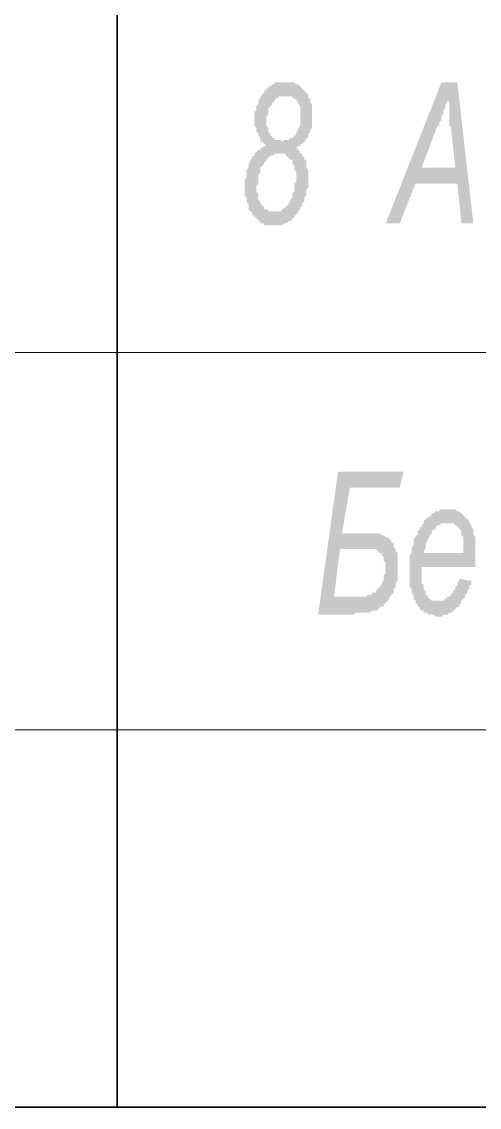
# Model space of a CAD drawing. Header units: millimetres. Extents: x 1372 to 666090, y 1285 to 31551.
# Drawn here: x 530264 to 531224, y 22615 to 24894 of the extents above; entities that cross this region are included whole.
import ezdxf

# ---------------------------------------------------------------- set-up
doc = ezdxf.new("R2010")
doc.units = ezdxf.units.MM
doc.layers.add('PDF _0', color=7, linetype='Continuous')
doc.layers.add('PDF _75-АЗ Штамп', color=7, linetype='Continuous')

msp = doc.modelspace()

# ---------------------------------------------------------------- hatches: boundary and pattern name
at = {"layer": 'PDF _75-АЗ Штамп', "transparency": 33554559}
h = msp.add_hatch(color=256, dxfattribs=at)
h.paths.add_polyline_path([(530777.5, 24633.6), (530773.3, 24637.7), (530773.3, 24637.7), (530769.2, 24641.9), (530765, 24641.9), (530765, 24646.1), (530765, 24650.2), (530760.8, 24654.4), (530760.8, 24654.4), (530760.8, 24658.6), (530756.6, 24662.8), (530756.6, 24662.8), (530756.6, 24666.9), (530756.6, 24671.1), (530752.5, 24675.3), (530752.5, 24679.4), (530752.5, 24683.6), (530752.5, 24687.8), (530752.5, 24691.9), (530752.5, 24696.1), (530752.5, 24700.3), (530752.5, 24704.5), (530756.6, 24708.6), (530756.6, 24712.8), (530756.6, 24712.8), (530756.6, 24717), (530760.8, 24721.1), (530760.8, 24725.3), (530760.8, 24729.5), (530765, 24733.7), (530765, 24737.8), (530765, 24737.8), (530769.2, 24742), (530769.2, 24742), (530773.3, 24746.2), (530773.3, 24750.3), (530777.5, 24750.3), (530777.5, 24754.5), (530781.7, 24754.5), (530781.7, 24758.7), (530785.8, 24758.7), (530790, 24762.9), (530790, 24762.9), (530794.2, 24762.9), (530794.2, 24767), (530798.4, 24767), (530802.5, 24767), (530802.5, 24767), (530806.7, 24767), (530810.9, 24767), (530815, 24767), (530815, 24767), (530819.2, 24767), (530823.4, 24767), (530827.6, 24767), (530827.6, 24767), (530831.7, 24767), (530835.9, 24767), (530835.9, 24767), (530840.1, 24762.9), (530844.2, 24762.9), (530844.2, 24762.9), (530848.4, 24758.7), (530848.4, 24758.7), (530852.6, 24754.5), (530852.6, 24754.5), (530856.8, 24750.3), (530856.8, 24750.3), (530860.9, 24746.2), (530860.9, 24746.2), (530865.1, 24742), (530865.1, 24737.8), (530865.1, 24733.7), (530869.3, 24733.7), (530869.3, 24729.5), (530869.3, 24725.3), (530873.4, 24721.1), (530873.4, 24717), (530873.4, 24712.8), (530873.4, 24708.6), (530873.4, 24704.5), (530873.4, 24700.3), (530873.4, 24696.1), (530873.4, 24696.1), (530873.4, 24691.9), (530873.4, 24687.8), (530873.4, 24683.6), (530873.4, 24679.4), (530873.4, 24675.3), (530873.4, 24671.1), (530869.3, 24666.9), (530869.3, 24666.9), (530869.3, 24662.8), (530865.1, 24658.6), (530865.1, 24658.6), (530865.1, 24654.4), (530865.1, 24650.2), (530860.9, 24650.2), (530860.9, 24646.1), (530856.8, 24641.9), (530856.8, 24641.9), (530852.6, 24637.7), (530848.4, 24637.7), (530848.4, 24633.6), (530844.2, 24633.6), (530840.1, 24629.4), (530840.1, 24629.4), (530844.2, 24625.2), (530844.2, 24625.2), (530848.4, 24621), (530848.4, 24616.9), (530852.6, 24616.9), (530852.6, 24612.7), (530856.8, 24608.5), (530856.8, 24608.5), (530856.8, 24604.4), (530860.9, 24604.4), (530860.9, 24600.2), (530860.9, 24596), (530860.9, 24591.8), (530860.9, 24587.7), (530865.1, 24583.5), (530865.1, 24579.3), (530865.1, 24575.2), (530865.1, 24571), (530865.1, 24566.8), (530865.1, 24562.6), (530865.1, 24558.5), (530865.1, 24554.3), (530865.1, 24550.1), (530865.1, 24546), (530860.9, 24541.8), (530860.9, 24541.8), (530860.9, 24537.6), (530860.9, 24533.4), (530860.9, 24529.3), (530856.8, 24525.1), (530856.8, 24520.9), (530856.8, 24516.8), (530852.6, 24512.6), (530852.6, 24512.6), (530852.6, 24508.4), (530848.4, 24504.2), (530848.4, 24500.1), (530844.2, 24495.9), (530844.2, 24495.9), (530844.2, 24491.7), (530840.1, 24491.7), (530840.1, 24487.6), (530835.9, 24487.6), (530835.9, 24483.4), (530831.7, 24479.2), (530831.7, 24479.2), (530827.6, 24475), (530823.4, 24475), (530823.4, 24475), (530819.2, 24470.9), (530819.2, 24470.9), (530815, 24470.9), (530810.9, 24466.7), (530810.9, 24466.7), (530806.7, 24466.7), (530802.5, 24466.7), (530802.5, 24466.7), (530798.4, 24466.7), (530794.2, 24466.7), (530794.2, 24466.7), (530790, 24466.7), (530785.8, 24466.7), (530781.7, 24466.7), (530781.7, 24466.7), (530777.5, 24466.7), (530773.3, 24466.7), (530773.3, 24470.9), (530769.2, 24470.9), (530765, 24470.9), (530765, 24475), (530760.8, 24475), (530760.8, 24479.2), (530756.6, 24479.2), (530756.6, 24483.4), (530752.5, 24483.4), (530752.5, 24487.6), (530748.3, 24487.6), (530748.3, 24491.7), (530744.1, 24495.9), (530744.1, 24495.9), (530740, 24500.1), (530740, 24504.2), (530740, 24508.4), (530740, 24512.6), (530735.8, 24512.6), (530735.8, 24516.8), (530735.8, 24520.9), (530735.8, 24525.1), (530731.6, 24529.3), (530731.6, 24533.4), (530731.6, 24537.6), (530731.6, 24541.8), (530731.6, 24546), (530731.6, 24550.1), (530731.6, 24554.3), (530731.6, 24558.5), (530731.6, 24562.6), (530735.8, 24566.8), (530735.8, 24571), (530735.8, 24575.2), (530735.8, 24579.3), (530735.8, 24583.5), (530740, 24587.7), (530740, 24591.8), (530740, 24591.8), (530740, 24596), (530744.1, 24600.2), (530744.1, 24600.2), (530744.1, 24604.4), (530748.3, 24608.5), (530748.3, 24612.7), (530752.5, 24612.7), (530752.5, 24616.9), (530756.6, 24621), (530756.6, 24621), (530760.8, 24625.2), (530765, 24625.2), (530765, 24629.4), (530769.2, 24629.4), (530769.2, 24629.4), (530773.3, 24633.6), (530777.5, 24633.6)], flags=0)
h.paths.add_polyline_path([(530777.5, 24687.8), (530777.5, 24683.6), (530777.5, 24679.4), (530777.5, 24675.3), (530781.7, 24671.1), (530781.7, 24666.9), (530781.7, 24662.8), (530785.8, 24658.6), (530785.8, 24658.6), (530785.8, 24654.4), (530790, 24654.4), (530790, 24650.2), (530794.2, 24650.2), (530794.2, 24646.1), (530798.4, 24646.1), (530802.5, 24646.1), (530802.5, 24646.1), (530806.7, 24646.1), (530810.9, 24641.9), (530810.9, 24641.9), (530815, 24646.1), (530815, 24646.1), (530819.2, 24646.1), (530823.4, 24646.1), (530823.4, 24646.1), (530827.6, 24650.2), (530831.7, 24650.2), (530831.7, 24650.2), (530835.9, 24654.4), (530835.9, 24654.4), (530840.1, 24658.6), (530840.1, 24658.6), (530840.1, 24662.8), (530844.2, 24666.9), (530844.2, 24666.9), (530844.2, 24671.1), (530848.4, 24675.3), (530848.4, 24679.4), (530848.4, 24683.6), (530848.4, 24687.8), (530848.4, 24691.9), (530848.4, 24696.1), (530848.4, 24696.1), (530848.4, 24700.3), (530848.4, 24704.5), (530848.4, 24708.6), (530848.4, 24712.8), (530848.4, 24717), (530844.2, 24721.1), (530844.2, 24725.3), (530844.2, 24725.3), (530840.1, 24729.5), (530840.1, 24729.5), (530835.9, 24733.7), (530835.9, 24733.7), (530831.7, 24733.7), (530831.7, 24737.8), (530827.6, 24737.8), (530823.4, 24737.8), (530823.4, 24737.8), (530819.2, 24737.8), (530819.2, 24737.8), (530815, 24737.8), (530810.9, 24737.8), (530810.9, 24737.8), (530806.7, 24737.8), (530802.5, 24737.8), (530802.5, 24733.7), (530798.4, 24733.7), (530798.4, 24733.7), (530794.2, 24729.5), (530794.2, 24725.3), (530790, 24725.3), (530790, 24721.1), (530785.8, 24717), (530785.8, 24717), (530781.7, 24712.8), (530781.7, 24712.8), (530781.7, 24708.6), (530781.7, 24704.5), (530781.7, 24700.3), (530777.5, 24696.1), (530777.5, 24691.9), (530777.5, 24687.8), (530777.5, 24687.8)], flags=0)
h.paths.add_polyline_path([(530756.6, 24541.8), (530756.6, 24537.6), (530760.8, 24533.4), (530760.8, 24529.3), (530760.8, 24525.1), (530760.8, 24525.1), (530760.8, 24520.9), (530760.8, 24520.9), (530765, 24516.8), (530765, 24512.6), (530769.2, 24508.4), (530769.2, 24508.4), (530773.3, 24504.2), (530773.3, 24500.1), (530773.3, 24500.1), (530777.5, 24500.1), (530781.7, 24500.1), (530781.7, 24495.9), (530785.8, 24495.9), (530790, 24495.9), (530790, 24495.9), (530794.2, 24495.9), (530794.2, 24495.9), (530798.4, 24495.9), (530798.4, 24495.9), (530802.5, 24495.9), (530806.7, 24495.9), (530806.7, 24495.9), (530810.9, 24500.1), (530810.9, 24500.1), (530815, 24504.2), (530819.2, 24504.2), (530819.2, 24508.4), (530823.4, 24508.4), (530823.4, 24512.6), (530827.6, 24516.8), (530827.6, 24520.9), (530827.6, 24520.9), (530831.7, 24525.1), (530831.7, 24529.3), (530831.7, 24533.4), (530835.9, 24537.6), (530835.9, 24541.8), (530835.9, 24546), (530835.9, 24550.1), (530835.9, 24554.3), (530840.1, 24558.5), (530840.1, 24558.5), (530840.1, 24562.6), (530840.1, 24566.8), (530840.1, 24571), (530840.1, 24575.2), (530840.1, 24579.3), (530835.9, 24583.5), (530835.9, 24587.7), (530835.9, 24591.8), (530835.9, 24591.8), (530831.7, 24596), (530831.7, 24600.2), (530831.7, 24604.4), (530827.6, 24604.4), (530827.6, 24604.4), (530823.4, 24608.5), (530823.4, 24608.5), (530819.2, 24612.7), (530819.2, 24612.7), (530815, 24616.9), (530810.9, 24616.9), (530810.9, 24616.9), (530806.7, 24616.9), (530802.5, 24616.9), (530802.5, 24616.9), (530798.4, 24616.9), (530794.2, 24616.9), (530794.2, 24616.9), (530790, 24612.7), (530790, 24612.7), (530785.8, 24612.7), (530781.7, 24608.5), (530781.7, 24608.5), (530777.5, 24604.4), (530777.5, 24600.2), (530773.3, 24600.2), (530773.3, 24596), (530773.3, 24596), (530769.2, 24591.8), (530769.2, 24591.8), (530765, 24587.7), (530765, 24583.5), (530765, 24579.3), (530765, 24575.2), (530760.8, 24575.2), (530760.8, 24571), (530760.8, 24566.8), (530760.8, 24562.6), (530760.8, 24558.5), (530760.8, 24554.3), (530756.6, 24550.1), (530756.6, 24546), (530756.6, 24541.8)], flags=0)
h = msp.add_hatch(color=256, dxfattribs=at)
h.paths.add_polyline_path([(531027.8, 24470.9), (531144.6, 24767), (531177.9, 24767), (531211.3, 24470.9), (531186.3, 24470.9), (531177.9, 24554.3), (531090.3, 24554.3), (531057, 24470.9)], flags=0)
h.paths.add_polyline_path([(531102.9, 24587.7), (531173.8, 24587.7), (531165.4, 24662.8), (531165.4, 24666.9), (531165.4, 24671.1), (531161.3, 24675.3), (531161.3, 24679.4), (531161.3, 24683.6), (531161.3, 24687.8), (531161.3, 24691.9), (531161.3, 24696.1), (531161.3, 24700.3), (531161.3, 24704.5), (531161.3, 24708.6), (531161.3, 24712.8), (531161.3, 24717), (531161.3, 24721.1), (531161.3, 24725.3), (531157.1, 24729.5), (531157.1, 24733.7), (531157.1, 24733.7), (531157.1, 24733.7), (531157.1, 24729.5), (531157.1, 24725.3), (531152.9, 24721.1), (531152.9, 24717), (531152.9, 24717), (531152.9, 24712.8), (531148.7, 24708.6), (531148.7, 24704.5), (531148.7, 24700.3), (531144.6, 24696.1), (531144.6, 24691.9), (531144.6, 24687.8), (531140.4, 24683.6), (531140.4, 24679.4), (531140.4, 24675.3), (531136.2, 24675.3)], flags=0)
h = msp.add_hatch(color=256, dxfattribs=at)
h.paths.add_polyline_path([(530927.7, 23949.5), (531065.3, 23949.5), (531057, 23916.1), (530952.7, 23916.1), (530936, 23820.2), (530981.9, 23820.2), (530986.1, 23820.2), (530986.1, 23820.2), (530990.2, 23820.2), (530994.4, 23820.2), (530998.6, 23820.2), (531002.7, 23820.2), (531002.7, 23820.2), (531006.9, 23820.2), (531011.1, 23820.2), (531011.1, 23820.2), (531015.3, 23820.2), (531019.4, 23816), (531019.4, 23816), (531023.6, 23816), (531023.6, 23816), (531023.6, 23816), (531027.8, 23811.8), (531027.8, 23811.8), (531031.9, 23811.8), (531036.1, 23807.7), (531036.1, 23807.7), (531040.3, 23803.5), (531040.3, 23799.3), (531044.5, 23799.3), (531044.5, 23795.1), (531044.5, 23791), (531048.6, 23786.8), (531048.6, 23786.8), (531048.6, 23782.6), (531052.8, 23778.5), (531052.8, 23774.3), (531052.8, 23770.1), (531052.8, 23765.9), (531052.8, 23761.8), (531052.8, 23757.6), (531052.8, 23753.4), (531052.8, 23749.3), (531052.8, 23745.1), (531052.8, 23740.9), (531052.8, 23736.7), (531052.8, 23732.6), (531052.8, 23728.4), (531052.8, 23724.2), (531052.8, 23724.2), (531052.8, 23720.1), (531048.6, 23715.9), (531048.6, 23711.7), (531048.6, 23707.6), (531044.5, 23703.4), (531044.5, 23699.2), (531044.5, 23695), (531044.5, 23695), (531040.3, 23690.9), (531040.3, 23690.9), (531036.1, 23686.7), (531036.1, 23682.5), (531031.9, 23678.4), (531031.9, 23678.4), (531027.8, 23674.2), (531027.8, 23674.2), (531023.6, 23670), (531023.6, 23665.8), (531019.4, 23665.8), (531015.3, 23665.8), (531015.3, 23661.7), (531011.1, 23661.7), (531011.1, 23661.7), (531011.1, 23657.5), (531006.9, 23657.5), (531006.9, 23657.5), (531002.7, 23657.5), (530998.6, 23657.5), (530998.6, 23657.5), (530994.4, 23653.3), (530994.4, 23653.3), (530990.2, 23653.3), (530986.1, 23653.3), (530981.9, 23653.3), (530981.9, 23653.3), (530977.7, 23653.3), (530973.5, 23653.3), (530969.4, 23653.3), (530965.2, 23653.3), (530965.2, 23653.3), (530961, 23649.2), (530956.9, 23649.2), (530886, 23649.2)], flags=0)
h.paths.add_polyline_path([(530919.3, 23686.7), (530940.2, 23686.7), (530944.4, 23686.7), (530948.5, 23686.7), (530952.7, 23686.7), (530956.9, 23686.7), (530961, 23686.7), (530965.2, 23686.7), (530965.2, 23686.7), (530969.4, 23686.7), (530973.5, 23686.7), (530977.7, 23686.7), (530977.7, 23686.7), (530981.9, 23686.7), (530981.9, 23686.7), (530986.1, 23686.7), (530990.2, 23690.9), (530990.2, 23690.9), (530994.4, 23690.9), (530994.4, 23690.9), (530994.4, 23690.9), (530998.6, 23690.9), (530998.6, 23695), (531002.7, 23695), (531006.9, 23695), (531006.9, 23699.2), (531011.1, 23703.4), (531011.1, 23703.4), (531015.3, 23707.6), (531015.3, 23707.6), (531019.4, 23711.7), (531019.4, 23711.7), (531019.4, 23715.9), (531023.6, 23720.1), (531023.6, 23724.2), (531023.6, 23728.4), (531023.6, 23732.6), (531027.8, 23736.7), (531027.8, 23740.9), (531027.8, 23745.1), (531027.8, 23749.3), (531027.8, 23749.3), (531027.8, 23753.4), (531027.8, 23757.6), (531023.6, 23761.8), (531023.6, 23765.9), (531023.6, 23770.1), (531023.6, 23770.1), (531019.4, 23774.3), (531019.4, 23774.3), (531019.4, 23778.5), (531015.3, 23778.5), (531011.1, 23782.6), (531011.1, 23782.6), (531006.9, 23786.8), (531006.9, 23786.8), (531002.7, 23786.8), (531002.7, 23786.8), (530998.6, 23786.8), (530998.6, 23786.8), (530994.4, 23786.8), (530990.2, 23786.8), (530990.2, 23786.8), (530986.1, 23786.8), (530981.9, 23786.8), (530977.7, 23786.8), (530977.7, 23786.8), (530931.8, 23786.8)], flags=0)
h = msp.add_hatch(color=256, dxfattribs=at)
h.paths.add_polyline_path([(531182.1, 23724.2), (531207.1, 23720.1), (531207.1, 23715.9), (531207.1, 23711.7), (531203, 23711.7), (531203, 23707.6), (531203, 23703.4), (531198.8, 23699.2), (531198.8, 23695), (531198.8, 23695), (531194.6, 23690.9), (531194.6, 23686.7), (531190.5, 23682.5), (531190.5, 23682.5), (531186.3, 23678.4), (531186.3, 23674.2), (531182.1, 23670), (531182.1, 23670), (531182.1, 23665.8), (531177.9, 23665.8), (531173.8, 23661.7), (531173.8, 23661.7), (531169.6, 23657.5), (531169.6, 23657.5), (531165.4, 23653.3), (531161.3, 23653.3), (531161.3, 23653.3), (531157.1, 23649.2), (531157.1, 23649.2), (531152.9, 23649.2), (531148.7, 23649.2), (531148.7, 23649.2), (531144.6, 23645), (531140.4, 23645), (531136.2, 23645), (531136.2, 23645), (531132.1, 23645), (531132.1, 23645), (531127.9, 23649.2), (531123.7, 23649.2), (531119.5, 23649.2), (531119.5, 23649.2), (531115.4, 23649.2), (531115.4, 23653.3), (531111.2, 23653.3), (531107, 23653.3), (531107, 23657.5), (531107, 23657.5), (531102.9, 23657.5), (531098.7, 23661.7), (531098.7, 23665.8), (531094.5, 23665.8), (531094.5, 23670), (531090.3, 23674.2), (531090.3, 23674.2), (531090.3, 23678.4), (531086.2, 23682.5), (531086.2, 23686.7), (531086.2, 23690.9), (531086.2, 23690.9), (531082, 23695), (531082, 23695), (531082, 23699.2), (531082, 23703.4), (531077.8, 23707.6), (531077.8, 23711.7), (531077.8, 23715.9), (531077.8, 23720.1), (531077.8, 23724.2), (531077.8, 23728.4), (531077.8, 23732.6), (531077.8, 23736.7), (531077.8, 23736.7), (531077.8, 23740.9), (531077.8, 23745.1), (531077.8, 23749.3), (531077.8, 23753.4), (531077.8, 23757.6), (531077.8, 23761.8), (531077.8, 23765.9), (531077.8, 23770.1), (531077.8, 23774.3), (531082, 23778.5), (531082, 23782.6), (531082, 23786.8), (531082, 23791), (531086.2, 23795.1), (531086.2, 23795.1), (531086.2, 23799.3), (531086.2, 23803.5), (531086.2, 23807.7), (531090.3, 23811.8), (531090.3, 23816), (531094.5, 23816), (531094.5, 23820.2), (531094.5, 23824.3), (531098.7, 23828.5), (531098.7, 23832.7), (531102.9, 23832.7), (531102.9, 23836.9), (531107, 23841), (531107, 23845.2), (531107, 23845.2), (531111.2, 23849.4), (531111.2, 23849.4), (531115.4, 23853.5), (531119.5, 23853.5), (531119.5, 23853.5), (531119.5, 23857.7), (531123.7, 23857.7), (531123.7, 23861.9), (531127.9, 23861.9), (531132.1, 23866.1), (531132.1, 23866.1), (531136.2, 23866.1), (531140.4, 23866.1), (531140.4, 23870.2), (531144.6, 23870.2), (531148.7, 23870.2), (531148.7, 23870.2), (531152.9, 23870.2), (531157.1, 23870.2), (531157.1, 23870.2), (531161.3, 23870.2), (531161.3, 23870.2), (531165.4, 23870.2), (531169.6, 23870.2), (531173.8, 23870.2), (531173.8, 23870.2), (531177.9, 23866.1), (531182.1, 23866.1), (531182.1, 23866.1), (531186.3, 23861.9), (531186.3, 23861.9), (531190.5, 23857.7), (531190.5, 23857.7), (531194.6, 23853.5), (531194.6, 23853.5), (531198.8, 23849.4), (531198.8, 23849.4), (531203, 23845.2), (531203, 23841), (531207.1, 23836.9), (531207.1, 23836.9), (531207.1, 23832.7), (531211.3, 23828.5), (531211.3, 23824.3), (531211.3, 23820.2), (531211.3, 23820.2), (531211.3, 23816), (531215.5, 23811.8), (531215.5, 23807.7), (531215.5, 23803.5), (531215.5, 23799.3), (531215.5, 23795.1), (531215.5, 23791), (531215.5, 23782.6), (531215.5, 23782.6), (531215.5, 23778.5), (531215.5, 23774.3), (531215.5, 23770.1), (531215.5, 23765.9), (531215.5, 23761.8), (531215.5, 23757.6), (531215.5, 23753.4), (531215.5, 23749.3), (531102.9, 23749.3), (531102.9, 23745.1), (531102.9, 23740.9), (531102.9, 23736.7), (531102.9, 23732.6), (531102.9, 23728.4), (531102.9, 23724.2), (531102.9, 23720.1), (531102.9, 23715.9), (531107, 23711.7), (531107, 23707.6), (531107, 23703.4), (531107, 23703.4), (531111.2, 23699.2), (531111.2, 23695), (531111.2, 23690.9), (531111.2, 23690.9), (531115.4, 23690.9), (531115.4, 23686.7), (531119.5, 23682.5), (531119.5, 23682.5), (531123.7, 23678.4), (531127.9, 23678.4), (531127.9, 23678.4), (531132.1, 23678.4), (531136.2, 23678.4), (531136.2, 23678.4), (531140.4, 23678.4), (531140.4, 23678.4), (531144.6, 23678.4), (531148.7, 23678.4), (531148.7, 23678.4), (531152.9, 23682.5), (531152.9, 23682.5), (531157.1, 23686.7), (531161.3, 23686.7), (531161.3, 23686.7), (531165.4, 23690.9), (531165.4, 23695), (531169.6, 23695), (531169.6, 23699.2), (531173.8, 23703.4), (531173.8, 23703.4), (531173.8, 23707.6), (531177.9, 23711.7), (531177.9, 23715.9), (531182.1, 23720.1), (531182.1, 23724.2), (531182.1, 23724.2)], flags=0)
h.paths.add_polyline_path([(531107, 23778.5), (531190.5, 23778.5), (531190.5, 23782.6), (531190.5, 23786.8), (531190.5, 23791), (531190.5, 23795.1), (531190.5, 23799.3), (531190.5, 23803.5), (531190.5, 23807.7), (531190.5, 23811.8), (531186.3, 23816), (531186.3, 23820.2), (531186.3, 23820.2), (531186.3, 23824.3), (531182.1, 23828.5), (531182.1, 23828.5), (531182.1, 23832.7), (531177.9, 23832.7), (531177.9, 23836.9), (531173.8, 23836.9), (531169.6, 23841), (531169.6, 23841), (531165.4, 23841), (531161.3, 23841), (531161.3, 23841), (531157.1, 23841), (531152.9, 23841), (531152.9, 23841), (531148.7, 23841), (531144.6, 23841), (531144.6, 23841), (531140.4, 23836.9), (531140.4, 23836.9), (531136.2, 23836.9), (531132.1, 23832.7), (531132.1, 23828.5), (531127.9, 23828.5), (531127.9, 23828.5), (531123.7, 23824.3), (531123.7, 23820.2), (531123.7, 23820.2), (531119.5, 23816), (531119.5, 23811.8), (531115.4, 23807.7), (531115.4, 23807.7), (531115.4, 23803.5), (531111.2, 23799.3), (531111.2, 23795.1), (531111.2, 23791), (531111.2, 23786.8), (531107, 23782.6), (531107, 23778.5), (531107, 23778.5)], flags=0)

# ---------------------------------------------------------------- linework, layer by layer
at = {"layer": 'PDF _0', "lineweight": 35}
for points in [[(541355.6, 22614.7), (523040, 22614.7), (523040, 28854.8), (541355.6, 28854.8)], [(530464.7, 28854.8), (530464.7, 22614.7)]]:
    msp.add_lwpolyline(points, dxfattribs=at)
at = {"layer": 'PDF _0', "lineweight": 18}
msp.add_lwpolyline([(541355.6, 24199.8), (523040, 24199.8)], close=True, dxfattribs=at)
msp.add_lwpolyline([(541355.6, 23407.2), (523040, 23407.2), (541355.6, 23407.2)], dxfattribs=at)

doc.saveas('drawing.dxf')
